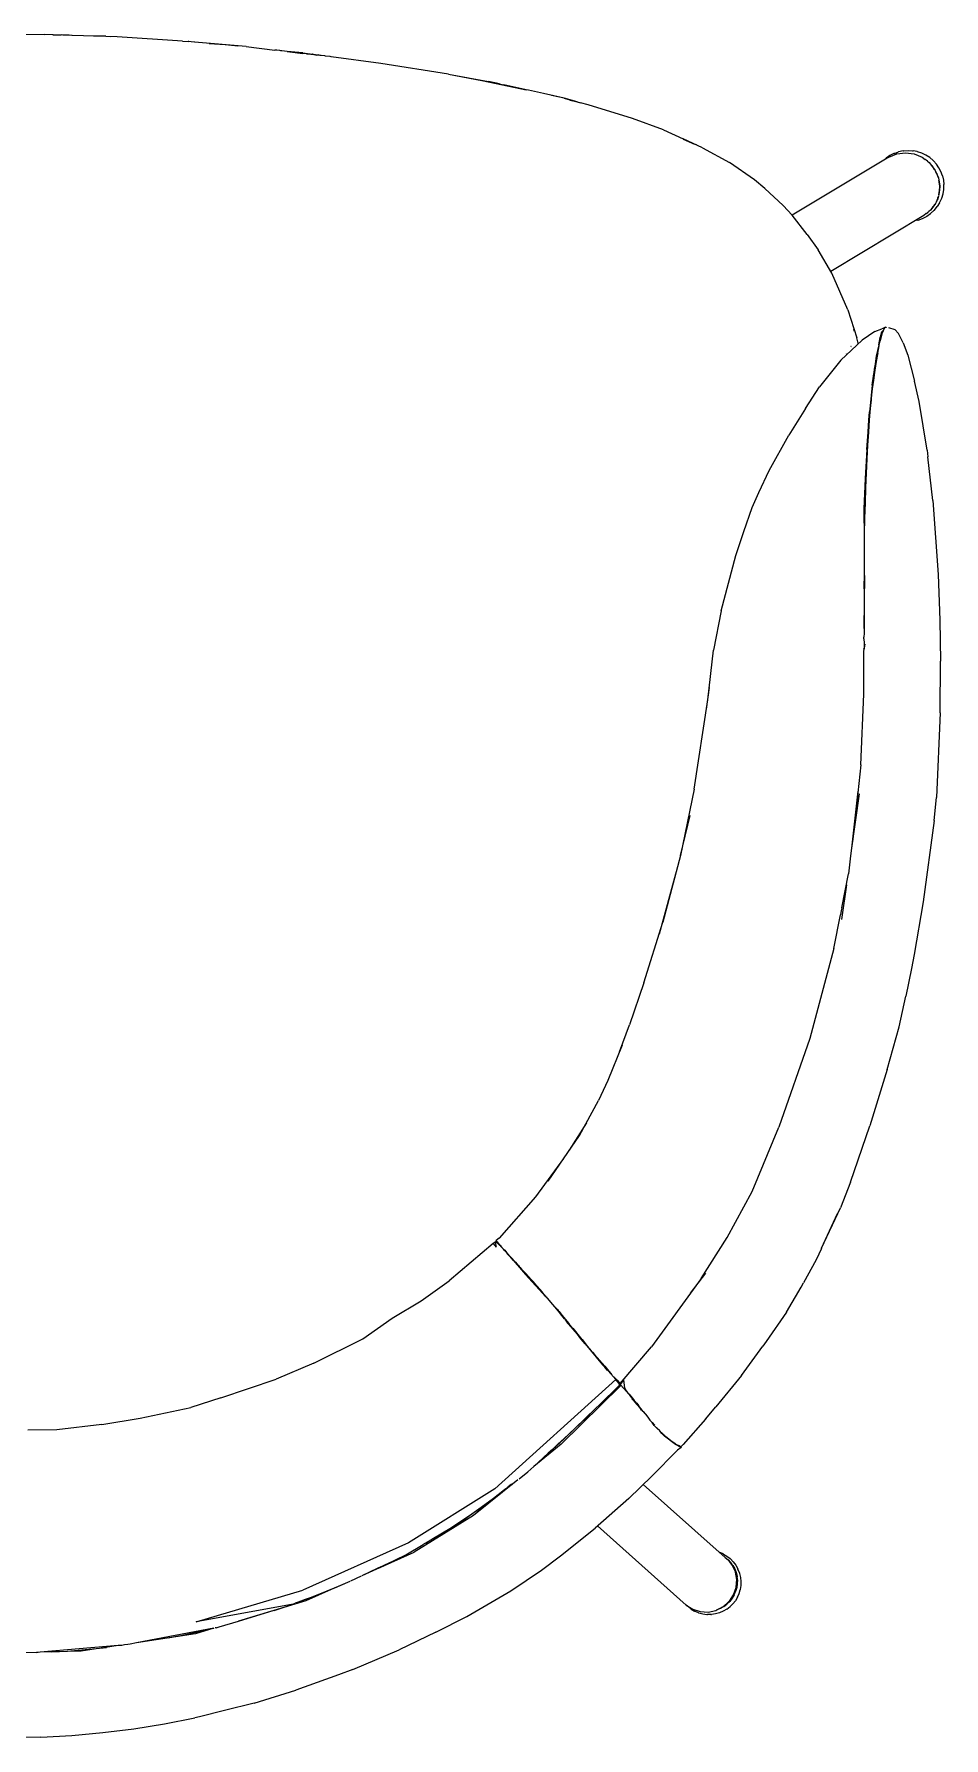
# Model space of a CAD drawing. Header units: millimetres. Extents: x 7998 to 72132, y -12523 to 5591.
# Drawn here: x 65388.6 to 65422.1, y -9745.3 to -9682.6 of the extents above; entities that cross this region are included whole.
import ezdxf

# ---------------------------------------------------------------- set-up
doc = ezdxf.new("R2010")
doc.units = ezdxf.units.MM
doc.layers.add('Xray_Furniture Temporary', color=23, linetype='Continuous', lineweight=15)

msp = doc.modelspace()

# ---------------------------------------------------------------- linework, layer by layer
at = {"layer": 'Xray_Furniture Temporary', "lineweight": 0}
for p, q in [((65387.977, -9682.589), (65388.939, -9682.609)), ((65389.247, -9682.618), (65388.939, -9682.609)), ((65389.247, -9682.618), (65389.549, -9682.618)), ((65389.945, -9682.636), (65389.277, -9682.618)), ((65389.848, -9682.633), (65389.549, -9682.618)), ((65389.956, -9682.639), (65389.945, -9682.636)), ((65391.618, -9682.688), (65389.956, -9682.639)), ((65391.202, -9682.67), (65390.743, -9682.662)), ((65391.202, -9682.67), (65391.36, -9682.681)), ((65394.024, -9682.847), (65391.618, -9682.688)), ((65394.024, -9682.847), (65394.227, -9682.863)), ((65394.254, -9682.866), (65394.227, -9682.863)), ((65394.347, -9682.871), (65394.254, -9682.866)), ((65394.463, -9682.882), (65394.347, -9682.871)), ((65394.478, -9682.883), (65394.463, -9682.882)), ((65394.609, -9682.897), (65394.478, -9682.883)), ((65396.366, -9683.052), (65394.609, -9682.897)), ((65395.011, -9682.932), (65395.598, -9682.973)), ((65395.598, -9682.973), (65396.057, -9683.024)), ((65396.366, -9683.052), (65397.425, -9683.177)), ((65397.499, -9683.185), (65397.425, -9683.177)), ((65397.612, -9683.199), (65397.499, -9683.185)), ((65397.641, -9683.202), (65397.612, -9683.199)), ((65397.682, -9683.206), (65397.641, -9683.202)), ((65397.884, -9683.23), (65397.682, -9683.206)), ((65398.45, -9683.283), (65397.884, -9683.23)), ((65397.884, -9683.23), (65398.458, -9683.299)), ((65398.45, -9683.283), (65398.794, -9683.334)), ((65398.589, -9683.312), (65398.458, -9683.299)), ((65398.589, -9683.312), (65398.75, -9683.334)), ((65398.75, -9683.334), (65398.794, -9683.334)), ((65398.923, -9683.353), (65398.75, -9683.334)), ((65398.814, -9683.334), (65398.794, -9683.334)), ((65398.814, -9683.334), (65398.86, -9683.341)), ((65398.923, -9683.353), (65398.86, -9683.341)), ((65398.86, -9683.341), (65399.016, -9683.357)), ((65398.923, -9683.353), (65398.969, -9683.36)), ((65399.088, -9683.373), (65398.969, -9683.36)), ((65399.088, -9683.373), (65399.016, -9683.357)), ((65399.132, -9683.379), (65399.088, -9683.373)), ((65399.266, -9683.394), (65399.132, -9683.379)), ((65399.284, -9683.397), (65399.266, -9683.394)), ((65399.458, -9683.417), (65399.284, -9683.397)), ((65399.464, -9683.418), (65399.458, -9683.417)), ((65399.504, -9683.423), (65399.464, -9683.418)), ((65401.332, -9683.673), (65399.504, -9683.423)), ((65403.819, -9684.071), (65401.332, -9683.673)), ((65403.819, -9684.071), (65405.049, -9684.295)), ((65403.819, -9684.071), (65405.291, -9684.334)), ((65405.049, -9684.295), (65406.684, -9684.64)), ((65405.696, -9684.423), (65405.291, -9684.334)), ((65405.696, -9684.423), (65405.742, -9684.431)), ((65405.742, -9684.431), (65405.86, -9684.459)), ((65406.684, -9684.64), (65405.86, -9684.459)), ((65406.763, -9684.656), (65406.684, -9684.64)), ((65407.315, -9684.773), (65406.763, -9684.656)), ((65408.083, -9684.954), (65407.315, -9684.773)), ((65408.083, -9684.954), (65407.619, -9684.851)), ((65408.553, -9685.082), (65408.083, -9684.954)), ((65408.083, -9684.954), (65408.462, -9685.065)), ((65408.294, -9685.022), (65408.401, -9685.047)), ((65408.462, -9685.065), (65408.553, -9685.082)), ((65408.553, -9685.082), (65408.684, -9685.122)), ((65408.969, -9685.194), (65408.684, -9685.122)), ((65410.599, -9685.695), (65408.969, -9685.194)), ((65411.736, -9686.12), (65410.599, -9685.695)), ((65411.736, -9686.12), (65412.464, -9686.446)), ((65412.461, -9686.456), (65412.877, -9686.643)), ((65413.178, -9686.775), (65412.464, -9686.446)), ((65412.948, -9686.674), (65412.877, -9686.643)), ((65413.178, -9686.775), (65414.166, -9687.322)), ((65415.084, -9687.96), (65414.166, -9687.322)), ((65420.041, -9687.119), (65416.476, -9689.261)), ((65419.882, -9687.214), (65419.927, -9687.173)), ((65419.939, -9687.163), (65419.927, -9687.173)), ((65420.075, -9687.067), (65419.939, -9687.163)), ((65420.041, -9687.119), (65420.333, -9686.997)), ((65420.222, -9686.991), (65420.075, -9687.067)), ((65420.241, -9686.983), (65420.222, -9686.991)), ((65420.241, -9686.983), (65420.397, -9686.927)), ((65420.333, -9686.997), (65420.65, -9686.957)), ((65420.56, -9686.892), (65420.397, -9686.927)), ((65420.56, -9686.892), (65420.583, -9686.889)), ((65420.583, -9686.889), (65420.748, -9686.876)), ((65420.65, -9686.957), (65420.968, -9687.001)), ((65420.748, -9686.876), (65420.914, -9686.886)), ((65420.914, -9686.886), (65420.937, -9686.89)), ((65421.078, -9686.917), (65420.937, -9686.89)), ((65420.968, -9687.001), (65421.268, -9687.126)), ((65421.078, -9686.917), (65421.099, -9686.921)), ((65421.256, -9686.974), (65421.099, -9686.921)), ((65421.405, -9687.046), (65421.256, -9686.974)), ((65421.268, -9687.126), (65421.373, -9687.206)), ((65421.415, -9687.234), (65421.373, -9687.206)), ((65421.415, -9687.234), (65421.398, -9687.226)), ((65421.544, -9687.138), (65421.405, -9687.046)), ((65421.413, -9687.237), (65421.415, -9687.234)), ((65421.459, -9687.272), (65421.415, -9687.234)), ((65421.415, -9687.234), (65421.428, -9687.248)), ((65421.459, -9687.272), (65421.527, -9687.324)), ((65421.527, -9687.324), (65421.724, -9687.574)), ((65421.67, -9687.246), (65421.544, -9687.138)), ((65421.557, -9687.362), (65421.642, -9687.456)), ((65421.67, -9687.246), (65421.678, -9687.254)), ((65421.678, -9687.254), (65421.787, -9687.375)), ((65415.472, -9688.276), (65415.084, -9687.96)), ((65421.642, -9687.456), (65421.607, -9687.425)), ((65421.642, -9687.456), (65421.635, -9687.461)), ((65421.724, -9687.574), (65421.642, -9687.456)), ((65421.642, -9687.456), (65421.665, -9687.499)), ((65421.73, -9687.581), (65421.732, -9687.587)), ((65421.806, -9687.728), (65421.732, -9687.587)), ((65421.732, -9687.587), (65421.861, -9687.88)), ((65421.806, -9687.728), (65421.772, -9687.678)), ((65421.881, -9687.51), (65421.787, -9687.375)), ((65421.796, -9687.732), (65421.806, -9687.728)), ((65421.861, -9687.88), (65421.806, -9687.728)), ((65421.806, -9687.728), (65421.82, -9687.787)), ((65421.861, -9687.88), (65421.896, -9688.033)), ((65421.861, -9687.88), (65421.911, -9688.191)), ((65421.896, -9688.033), (65421.876, -9687.977)), ((65421.956, -9687.655), (65421.881, -9687.51)), ((65422.012, -9687.809), (65421.956, -9687.655)), ((65422.012, -9687.809), (65422.049, -9687.969)), ((65422.049, -9687.969), (65422.065, -9688.131)), ((65416.144, -9688.897), (65415.472, -9688.276)), ((65421.867, -9688.552), (65421.775, -9688.792)), ((65421.867, -9688.552), (65421.836, -9688.655)), ((65421.836, -9688.655), (65421.843, -9688.614)), ((65421.881, -9688.505), (65421.879, -9688.52)), ((65421.911, -9688.205), (65421.881, -9688.505)), ((65421.881, -9688.505), (65421.906, -9688.349)), ((65421.896, -9688.033), (65421.885, -9688.035)), ((65421.906, -9688.349), (65421.891, -9688.402)), ((65421.896, -9688.033), (65421.895, -9688.095)), ((65421.911, -9688.191), (65421.896, -9688.033)), ((65421.896, -9688.348), (65421.906, -9688.349)), ((65421.906, -9688.349), (65421.902, -9688.296)), ((65421.906, -9688.349), (65421.911, -9688.205)), ((65421.911, -9688.201), (65421.911, -9688.191)), ((65421.911, -9688.201), (65421.911, -9688.205)), ((65421.987, -9688.633), (65422.034, -9688.474)), ((65422.034, -9688.474), (65422.061, -9688.31)), ((65422.061, -9688.31), (65422.066, -9688.144)), ((65422.066, -9688.144), (65422.065, -9688.131)), ((65416.474, -9689.258), (65416.144, -9688.897)), ((65421.412, -9689.202), (65421.328, -9689.268)), ((65421.412, -9689.202), (65421.477, -9689.156)), ((65421.442, -9689.299), (65421.578, -9689.203)), ((65421.477, -9689.156), (65421.457, -9689.167)), ((65421.477, -9689.156), (65421.475, -9689.153)), ((65421.511, -9689.125), (65421.477, -9689.156)), ((65421.477, -9689.156), (65421.489, -9689.142)), ((65421.577, -9689.073), (65421.511, -9689.125)), ((65421.765, -9688.818), (65421.577, -9689.073)), ((65421.578, -9689.203), (65421.7, -9689.089)), ((65421.616, -9689.019), (65421.689, -9688.931)), ((65421.689, -9688.931), (65421.664, -9688.955)), ((65421.686, -9688.928), (65421.689, -9688.931)), ((65421.689, -9688.931), (65421.731, -9688.863)), ((65421.689, -9688.931), (65421.703, -9688.902)), ((65421.7, -9689.089), (65421.716, -9689.073)), ((65421.716, -9689.073), (65421.821, -9688.945)), ((65421.775, -9688.792), (65421.836, -9688.655)), ((65421.836, -9688.655), (65421.812, -9688.695)), ((65421.909, -9688.804), (65421.821, -9688.945)), ((65421.836, -9688.655), (65421.828, -9688.652)), ((65421.909, -9688.804), (65421.92, -9688.784)), ((65421.92, -9688.784), (65421.987, -9688.633)), ((65417.029, -9689.972), (65416.474, -9689.258)), ((65421.328, -9689.268), (65417.897, -9691.33)), ((65421.106, -9689.445), (65420.994, -9689.469)), ((65421.106, -9689.445), (65421.121, -9689.441)), ((65421.121, -9689.441), (65421.277, -9689.385)), ((65421.277, -9689.385), (65421.425, -9689.309)), ((65421.425, -9689.309), (65421.442, -9689.299)), ((65417.029, -9689.972), (65417.434, -9690.535)), ((65417.935, -9691.395), (65417.434, -9690.535)), ((65418.533, -9692.751), (65417.935, -9691.395)), ((65418.533, -9692.751), (65418.853, -9693.774)), ((65418.739, -9693.462), (65418.759, -9693.53)), ((65419.519, -9693.544), (65419.051, -9693.858)), ((65419.519, -9693.544), (65419.781, -9693.447)), ((65419.77, -9693.563), (65419.718, -9693.757)), ((65419.776, -9693.624), (65419.718, -9693.892)), ((65419.836, -9693.496), (65419.77, -9693.563)), ((65419.879, -9693.403), (65419.776, -9693.624)), ((65419.879, -9693.403), (65419.781, -9693.447)), ((65419.92, -9693.384), (65419.879, -9693.403)), ((65419.92, -9693.384), (65419.942, -9693.387)), ((65419.92, -9693.384), (65419.925, -9693.394)), ((65419.942, -9693.387), (65419.93, -9693.4)), ((65419.945, -9693.399), (65419.93, -9693.4)), ((65419.942, -9693.387), (65419.945, -9693.399)), ((65420.031, -9693.394), (65420.261, -9693.467)), ((65420.261, -9693.467), (65420.39, -9693.616)), ((65420.571, -9693.956), (65420.39, -9693.616)), ((65419.051, -9693.858), (65418.273, -9694.603)), ((65418.648, -9694.094), (65418.637, -9694.099)), ((65418.638, -9694.103), (65418.649, -9694.097)), ((65418.912, -9693.972), (65418.853, -9693.774)), ((65418.901, -9693.977), (65418.912, -9693.972)), ((65418.902, -9693.981), (65418.912, -9693.972)), ((65418.912, -9693.972), (65418.942, -9693.963)), ((65419.668, -9694.04), (65419.576, -9694.447)), ((65419.61, -9694.394), (65419.643, -9694.229)), ((65419.628, -9694.347), (65419.679, -9694.075)), ((65419.643, -9694.229), (65419.672, -9694.09)), ((65419.668, -9694.04), (65419.721, -9693.762)), ((65419.672, -9694.09), (65419.679, -9694.075)), ((65419.679, -9694.075), (65419.698, -9693.974)), ((65419.698, -9693.974), (65419.718, -9693.892)), ((65419.721, -9693.762), (65419.718, -9693.757)), ((65419.749, -9693.746), (65419.721, -9693.762)), ((65419.747, -9693.721), (65419.756, -9693.716)), ((65420.571, -9693.956), (65420.738, -9694.413)), ((65418.273, -9694.603), (65417.481, -9695.584)), ((65418.463, -9694.366), (65418.472, -9694.362)), ((65418.475, -9694.369), (65418.464, -9694.374)), ((65419.546, -9694.808), (65419.507, -9695.058)), ((65419.576, -9694.447), (65419.515, -9694.925)), ((65419.515, -9694.925), (65419.537, -9694.806)), ((65419.537, -9694.806), (65419.574, -9694.586)), ((65419.583, -9694.587), (65419.546, -9694.808)), ((65419.574, -9694.586), (65419.61, -9694.394)), ((65419.619, -9694.395), (65419.583, -9694.587)), ((65419.628, -9694.347), (65419.619, -9694.395)), ((65420.738, -9694.413), (65420.985, -9695.378)), ((65419.418, -9695.52), (65419.341, -9696.401)), ((65419.418, -9695.52), (65419.491, -9695.108)), ((65419.419, -9695.651), (65419.491, -9695.108)), ((65419.467, -9695.339), (65419.428, -9695.653)), ((65419.507, -9695.058), (65419.467, -9695.339)), ((65419.491, -9695.108), (65419.498, -9695.056)), ((65419.498, -9695.056), (65419.515, -9694.925)), ((65421.16, -9696.12), (65420.985, -9695.378)), ((65416.971, -9696.384), (65417.481, -9695.584)), ((65419.419, -9695.651), (65419.33, -9696.507)), ((65419.383, -9696.066), (65419.352, -9696.382)), ((65419.377, -9696.052), (65419.383, -9696.066)), ((65419.389, -9695.999), (65419.383, -9696.066)), ((65419.389, -9695.999), (65419.385, -9695.978)), ((65419.428, -9695.653), (65419.389, -9695.999)), ((65421.447, -9697.919), (65421.16, -9696.12)), ((65416.971, -9696.384), (65416.353, -9697.36)), ((65419.307, -9696.799), (65419.331, -9696.515)), ((65419.315, -9696.647), (65419.307, -9696.799)), ((65419.331, -9696.515), (65419.315, -9696.647)), ((65419.352, -9696.382), (65419.316, -9696.8)), ((65419.331, -9696.515), (65419.33, -9696.507)), ((65419.338, -9696.541), (65419.331, -9696.515)), ((65415.636, -9698.664), (65416.353, -9697.36)), ((65419.244, -9697.73), (65419.274, -9697.25)), ((65419.283, -9697.251), (65419.253, -9697.731)), ((65419.274, -9697.25), (65419.307, -9696.799)), ((65419.316, -9696.8), (65419.283, -9697.251)), ((65419.231, -9697.887), (65419.17, -9698.959)), ((65419.231, -9697.887), (65419.216, -9698.234)), ((65419.253, -9697.731), (65419.225, -9698.235)), ((65419.231, -9697.887), (65419.244, -9697.73)), ((65421.447, -9697.919), (65421.478, -9698.158)), ((65415.249, -9699.471), (65415.636, -9698.664)), ((65419.212, -9698.319), (65419.169, -9699.301)), ((65419.225, -9698.235), (65419.2, -9698.76)), ((65419.212, -9698.319), (65419.216, -9698.234)), ((65421.66, -9699.771), (65421.478, -9698.158)), ((65419.17, -9698.959), (65419.121, -9700.08)), ((65419.172, -9699.229), (65419.179, -9699.269)), ((65419.2, -9698.76), (65419.178, -9699.302)), ((65415.007, -9700.028), (65415.249, -9699.471)), ((65419.16, -9699.857), (65419.145, -9700.421)), ((65419.169, -9699.301), (65419.16, -9699.857)), ((65419.178, -9699.317), (65419.16, -9699.857)), ((65419.178, -9699.302), (65419.178, -9699.311)), ((65419.178, -9699.311), (65419.178, -9699.317)), ((65421.66, -9699.771), (65421.852, -9702.489)), ((65414.692, -9700.906), (65415.007, -9700.028)), ((65419.121, -9700.08), (65419.128, -9701.154)), ((65419.145, -9700.421), (65419.135, -9700.991)), ((65414.4, -9701.789), (65414.692, -9700.906)), ((65419.135, -9700.991), (65419.128, -9701.154)), ((65419.128, -9701.154), (65419.129, -9701.565)), ((65419.135, -9700.991), (65419.129, -9701.565)), ((65413.857, -9703.831), (65414.4, -9701.789)), ((65419.129, -9701.565), (65419.125, -9702.144)), ((65419.125, -9702.144), (65419.124, -9702.726)), ((65419.124, -9702.726), (65419.122, -9702.752)), ((65419.122, -9702.752), (65419.123, -9703.311)), ((65419.123, -9704.488), (65419.149, -9702.535)), ((65421.852, -9702.489), (65421.917, -9704.175)), ((65419.123, -9703.311), (65419.123, -9704.488)), ((65413.857, -9703.831), (65413.584, -9705.284)), ((65421.917, -9704.175), (65421.935, -9705.692)), ((65419.124, -9704.658), (65419.122, -9704.803)), ((65419.122, -9704.865), (65419.122, -9704.803)), ((65419.122, -9704.865), (65419.124, -9705.019)), ((65419.123, -9704.488), (65419.124, -9704.658)), ((65413.367, -9707.109), (65413.584, -9705.284)), ((65419.124, -9705.278), (65419.122, -9705.219)), ((65419.122, -9706.903), (65419.122, -9705.29)), ((65419.124, -9705.019), (65419.124, -9705.208)), ((65419.148, -9705.06), (65419.124, -9705.208)), ((65419.124, -9705.278), (65419.148, -9705.12)), ((65421.929, -9707.589), (65421.935, -9705.692)), ((65413.421, -9706.655), (65413.316, -9707.452)), ((65412.874, -9710.395), (65413.367, -9707.109)), ((65419.002, -9709.508), (65419.122, -9706.903)), ((65421.929, -9707.589), (65421.79, -9710.708)), ((65419.002, -9709.508), (65418.782, -9711.572)), ((65412.874, -9710.395), (65412.362, -9712.846)), ((65418.949, -9710.568), (65418.653, -9712.655)), ((65418.899, -9710.471), (65418.665, -9712.575)), ((65418.899, -9710.471), (65418.868, -9710.823)), ((65418.868, -9710.823), (65418.791, -9711.573)), ((65421.706, -9711.561), (65421.79, -9710.708)), ((65412.362, -9712.846), (65412.717, -9711.369)), ((65418.782, -9711.572), (65418.665, -9712.575)), ((65418.791, -9711.573), (65418.697, -9712.346)), ((65421.706, -9711.561), (65421.302, -9714.557)), ((65412.362, -9712.846), (65411.712, -9715.3)), ((65418.619, -9712.964), (65418.555, -9713.514)), ((65418.653, -9712.655), (65418.619, -9712.964)), ((65412.182, -9713.528), (65411.576, -9715.736)), ((65418.306, -9714.77), (65418.555, -9713.514)), ((65418.473, -9713.927), (65418.292, -9715.206)), ((65418.287, -9714.875), (65418.255, -9715.029)), ((65418.306, -9714.77), (65418.287, -9714.875)), ((65421.302, -9714.557), (65420.968, -9716.485)), ((65411.015, -9717.534), (65411.712, -9715.3)), ((65418.01, -9716.269), (65418.255, -9715.029)), ((65418.01, -9716.269), (65417.129, -9719.59)), ((65420.968, -9716.485), (65420.872, -9717.007)), ((65420.872, -9717.007), (65420.669, -9718.025)), ((65411.015, -9717.534), (65410.486, -9719.081)), ((65420.419, -9719.151), (65420.669, -9718.025)), ((65410.121, -9720.071), (65410.486, -9719.081)), ((65419.972, -9720.725), (65420.419, -9719.151)), ((65410.218, -9719.832), (65409.689, -9721.136)), ((65417.129, -9719.59), (65415.989, -9722.847)), ((65409.689, -9721.136), (65409.349, -9721.872)), ((65419.972, -9720.725), (65419.336, -9722.798)), ((65408.641, -9723.161), (65409.349, -9721.872)), ((65408.9, -9722.69), (65408.27, -9723.699)), ((65414.999, -9725.219), (65415.989, -9722.847)), ((65418.62, -9724.879), (65419.336, -9722.798)), ((65407.487, -9724.834), (65408.641, -9723.161)), ((65408.058, -9724.006), (65407.03, -9725.412)), ((65418.62, -9724.879), (65418.255, -9725.821)), ((65407.03, -9725.412), (65405.681, -9726.944)), ((65414.08, -9726.92), (65414.999, -9725.219)), ((65417.559, -9727.309), (65418.255, -9725.821)), ((65417.559, -9727.309), (65418.149, -9726.034)), ((65405.469, -9727.139), (65403.848, -9728.507)), ((65405.569, -9727.074), (65405.469, -9727.139)), ((65405.469, -9727.139), (65405.581, -9727.268)), ((65405.569, -9727.074), (65405.587, -9727.078)), ((65405.581, -9727.268), (65405.569, -9727.074)), ((65405.584, -9727.089), (65405.569, -9727.074)), ((65405.681, -9726.944), (65405.574, -9727.029)), ((65405.594, -9727.064), (65405.574, -9727.029)), ((65405.584, -9727.089), (65405.587, -9727.078)), ((65405.606, -9727.104), (65405.584, -9727.089)), ((65405.587, -9727.078), (65405.606, -9727.104)), ((65405.612, -9727.098), (65405.587, -9727.078)), ((65405.594, -9727.064), (65405.62, -9727.099)), ((65405.594, -9727.072), (65405.594, -9727.064)), ((65405.594, -9727.072), (65405.62, -9727.099)), ((65405.612, -9727.098), (65405.594, -9727.072)), ((65405.598, -9727.059), (65405.69, -9727.175)), ((65405.606, -9727.104), (65405.633, -9727.136)), ((65405.614, -9727.105), (65405.612, -9727.098)), ((65405.657, -9727.15), (65405.614, -9727.105)), ((65405.62, -9727.099), (65405.646, -9727.119)), ((65405.708, -9727.208), (65405.633, -9727.136)), ((65405.646, -9727.119), (65405.671, -9727.152)), ((65405.659, -9727.152), (65405.657, -9727.15)), ((65405.665, -9727.158), (65405.659, -9727.152)), ((65405.708, -9727.208), (65405.665, -9727.158)), ((65405.671, -9727.152), (65405.675, -9727.156)), ((65405.746, -9727.233), (65405.69, -9727.175)), ((65405.69, -9727.175), (65405.72, -9727.198)), ((65405.72, -9727.198), (65405.746, -9727.233)), ((65405.84, -9727.347), (65405.74, -9727.239)), ((65405.746, -9727.233), (65405.846, -9727.341)), ((65405.84, -9727.347), (65405.746, -9727.233)), ((65405.884, -9727.392), (65405.84, -9727.347)), ((65405.846, -9727.341), (65405.891, -9727.386)), ((65405.964, -9727.482), (65405.884, -9727.392)), ((65405.891, -9727.386), (65405.971, -9727.476)), ((65405.986, -9727.513), (65405.964, -9727.482)), ((65405.971, -9727.476), (65406.12, -9727.639)), ((65405.986, -9727.513), (65406.033, -9727.566)), ((65413.129, -9728.419), (65414.08, -9726.92)), ((65417.552, -9727.323), (65417.358, -9727.741)), ((65417.552, -9727.323), (65417.559, -9727.309)), ((65406.063, -9727.598), (65406.033, -9727.566)), ((65406.114, -9727.646), (65406.063, -9727.598)), ((65406.063, -9727.598), (65406.201, -9727.757)), ((65406.217, -9727.761), (65406.114, -9727.646)), ((65406.12, -9727.639), (65406.289, -9727.825)), ((65406.201, -9727.757), (65406.211, -9727.767)), ((65406.211, -9727.767), (65406.355, -9727.917)), ((65406.211, -9727.767), (65406.657, -9728.277)), ((65406.255, -9727.801), (65406.217, -9727.761)), ((65406.283, -9727.831), (65406.255, -9727.801)), ((65406.283, -9727.831), (65406.657, -9728.277)), ((65406.39, -9727.941), (65406.283, -9727.831)), ((65406.289, -9727.825), (65406.39, -9727.941)), ((65406.434, -9727.998), (65406.355, -9727.917)), ((65406.433, -9727.981), (65406.39, -9727.941)), ((65406.441, -9727.992), (65406.433, -9727.981)), ((65406.434, -9727.998), (65406.466, -9728.034)), ((65406.441, -9727.992), (65406.469, -9728.021)), ((65406.66, -9728.248), (65406.466, -9728.034)), ((65406.466, -9728.034), (65406.576, -9728.142)), ((65406.469, -9728.021), (65406.473, -9728.028)), ((65406.473, -9728.028), (65406.576, -9728.142)), ((65406.576, -9728.142), (65406.612, -9728.178)), ((65417.358, -9727.741), (65416.897, -9728.586)), ((65402.815, -9729.253), (65403.848, -9728.507)), ((65406.612, -9728.178), (65406.666, -9728.241)), ((65407.406, -9729.098), (65406.657, -9728.277)), ((65406.857, -9728.467), (65406.66, -9728.248)), ((65406.666, -9728.241), (65406.863, -9728.461)), ((65407.053, -9728.687), (65406.857, -9728.467)), ((65406.863, -9728.461), (65407.059, -9728.681)), ((65406.95, -9728.55), (65406.863, -9728.461)), ((65407.059, -9728.681), (65406.95, -9728.55)), ((65407.243, -9728.902), (65407.053, -9728.687)), ((65407.059, -9728.681), (65407.203, -9728.843)), ((65413.129, -9728.419), (65411.296, -9730.943)), ((65412.737, -9728.959), (65413.299, -9728.231)), ((65416.267, -9729.664), (65416.81, -9728.739)), ((65416.81, -9728.739), (65416.897, -9728.586)), ((65401.742, -9729.887), (65402.815, -9729.253)), ((65407.393, -9729.075), (65407.203, -9728.843)), ((65407.393, -9729.075), (65407.243, -9728.902)), ((65407.346, -9729.033), (65407.393, -9729.075)), ((65407.4, -9729.081), (65407.393, -9729.075)), ((65407.422, -9729.106), (65407.4, -9729.081)), ((65407.452, -9729.14), (65407.406, -9729.098)), ((65407.406, -9729.098), (65407.584, -9729.293)), ((65407.441, -9729.119), (65407.422, -9729.106)), ((65407.452, -9729.14), (65407.422, -9729.106)), ((65407.584, -9729.293), (65407.474, -9729.161)), ((65407.732, -9729.468), (65407.584, -9729.293)), ((65400.659, -9730.643), (65401.742, -9729.887)), ((65407.87, -9729.632), (65407.732, -9729.468)), ((65407.831, -9729.571), (65407.732, -9729.468)), ((65407.831, -9729.571), (65407.877, -9729.626)), ((65408, -9729.789), (65407.87, -9729.632)), ((65407.877, -9729.626), (65407.894, -9729.644)), ((65407.894, -9729.644), (65408.007, -9729.783)), ((65408.096, -9729.906), (65408, -9729.789)), ((65408.007, -9729.783), (65408.061, -9729.849)), ((65408.061, -9729.849), (65408.256, -9730.087)), ((65408.125, -9729.936), (65408.096, -9729.906)), ((65408.126, -9729.942), (65408.125, -9729.936)), ((65408.504, -9730.406), (65408.126, -9729.942)), ((65408.151, -9730.013), (65408.504, -9730.406)), ((65408.151, -9730.013), (65408.641, -9730.573)), ((65416.267, -9729.664), (65415.523, -9730.747)), ((65398.865, -9731.549), (65400.659, -9730.643)), ((65408.511, -9730.4), (65408.256, -9730.087)), ((65408.742, -9730.676), (65408.411, -9730.25)), ((65408.641, -9730.573), (65408.504, -9730.406)), ((65408.511, -9730.4), (65408.647, -9730.567)), ((65408.646, -9730.584), (65408.641, -9730.573)), ((65408.782, -9730.745), (65408.646, -9730.584)), ((65408.647, -9730.567), (65408.742, -9730.676)), ((65408.742, -9730.676), (65408.788, -9730.739)), ((65408.853, -9730.831), (65408.782, -9730.745)), ((65408.788, -9730.739), (65408.932, -9730.912)), ((65408.853, -9730.831), (65409.496, -9731.6)), ((65408.932, -9730.912), (65409.074, -9731.084)), ((65409.074, -9731.084), (65409.12, -9731.139)), ((65409.12, -9731.139), (65409.194, -9731.23)), ((65409.58, -9731.653), (65409.194, -9731.23)), ((65409.332, -9731.392), (65409.194, -9731.23)), ((65410.148, -9732.297), (65411.296, -9730.943)), ((65414.615, -9731.997), (65415.393, -9730.922)), ((65415.523, -9730.747), (65415.393, -9730.922)), ((65398.865, -9731.549), (65397.469, -9732.133)), ((65409.332, -9731.392), (65409.345, -9731.408)), ((65409.345, -9731.408), (65409.579, -9731.684)), ((65409.572, -9731.69), (65409.496, -9731.6)), ((65409.627, -9731.757), (65409.572, -9731.69)), ((65409.579, -9731.684), (65409.676, -9731.795)), ((65409.58, -9731.653), (65409.83, -9731.97)), ((65409.58, -9731.653), (65409.759, -9731.89)), ((65409.669, -9731.801), (65409.627, -9731.757)), ((65409.695, -9731.831), (65409.669, -9731.801)), ((65409.676, -9731.795), (65409.759, -9731.89)), ((65409.977, -9732.139), (65409.695, -9731.831)), ((65409.759, -9731.89), (65409.83, -9731.97)), ((65395.432, -9732.817), (65397.469, -9732.133)), ((65409.977, -9732.139), (65405.523, -9736.169)), ((65410.163, -9732.363), (65407.972, -9734.531)), ((65410.105, -9732.37), (65409.377, -9733.074)), ((65409.906, -9732.045), (65409.898, -9732.053)), ((65409.906, -9732.045), (65410.028, -9732.168)), ((65410.092, -9732.276), (65409.977, -9732.139)), ((65410.028, -9732.168), (65410.104, -9732.256)), ((65410.088, -9732.333), (65410.101, -9732.315)), ((65410.105, -9732.332), (65410.088, -9732.333)), ((65410.097, -9732.275), (65410.092, -9732.276)), ((65410.104, -9732.256), (65410.097, -9732.275)), ((65410.097, -9732.275), (65410.1, -9732.279)), ((65410.1, -9732.279), (65410.125, -9732.272)), ((65410.101, -9732.315), (65410.104, -9732.283)), ((65410.101, -9732.315), (65410.105, -9732.332)), ((65410.125, -9732.272), (65410.104, -9732.256)), ((65410.148, -9732.297), (65410.104, -9732.283)), ((65410.105, -9732.332), (65410.105, -9732.37)), ((65410.148, -9732.297), (65410.125, -9732.272)), ((65410.135, -9732.328), (65410.166, -9732.359)), ((65410.163, -9732.363), (65410.135, -9732.328)), ((65410.249, -9732.178), (65410.139, -9732.324)), ((65410.139, -9732.324), (65410.153, -9732.334)), ((65410.153, -9732.334), (65410.249, -9732.178)), ((65410.166, -9732.359), (65410.163, -9732.363)), ((65410.166, -9732.359), (65410.379, -9732.585)), ((65410.269, -9732.155), (65410.296, -9732.464)), ((65410.296, -9732.464), (65410.369, -9732.562)), ((65414.615, -9731.997), (65413.665, -9733.154)), ((65392.469, -9733.564), (65394.327, -9733.173)), ((65395.432, -9732.817), (65394.327, -9733.173)), ((65409.377, -9733.074), (65409.242, -9733.206)), ((65410.369, -9732.562), (65410.417, -9732.618)), ((65410.379, -9732.585), (65410.524, -9732.757)), ((65410.417, -9732.618), (65410.471, -9732.68)), ((65410.471, -9732.68), (65410.529, -9732.75)), ((65410.588, -9732.834), (65410.524, -9732.757)), ((65410.529, -9732.75), (65410.593, -9732.827)), ((65410.727, -9733.034), (65410.573, -9732.859)), ((65410.657, -9732.919), (65410.588, -9732.834)), ((65410.593, -9732.827), (65410.663, -9732.913)), ((65410.663, -9732.913), (65410.73, -9732.997)), ((65410.724, -9733.003), (65410.73, -9732.997)), ((65410.727, -9733.034), (65410.739, -9733.022)), ((65410.728, -9733.008), (65410.734, -9733.002)), ((65410.732, -9733.013), (65410.728, -9733.008)), ((65410.73, -9733.037), (65410.739, -9733.022)), ((65410.894, -9733.219), (65410.73, -9733.037)), ((65410.739, -9733.022), (65410.732, -9733.013)), ((65410.734, -9733.002), (65410.738, -9732.998)), ((65410.738, -9733.007), (65410.748, -9733.012)), ((65410.739, -9733.022), (65410.745, -9733.015)), ((65410.812, -9733.114), (65410.739, -9733.022)), ((65410.745, -9733.015), (65410.751, -9733.016)), ((65410.751, -9733.016), (65410.818, -9733.107)), ((65410.894, -9733.219), (65410.812, -9733.114)), ((65410.985, -9733.32), (65410.818, -9733.107)), ((65413.282, -9733.611), (65413.665, -9733.154)), ((65391.052, -9733.798), (65389.391, -9734.001)), ((65391.052, -9733.798), (65392.469, -9733.564)), ((65409.242, -9733.206), (65408.474, -9733.946)), ((65408.876, -9733.567), (65408.479, -9733.953)), ((65409.242, -9733.206), (65408.876, -9733.567)), ((65410.934, -9733.269), (65410.894, -9733.219)), ((65410.934, -9733.269), (65410.94, -9733.276)), ((65411.071, -9733.428), (65410.94, -9733.276)), ((65410.985, -9733.32), (65411.071, -9733.428)), ((65411.071, -9733.428), (65411.157, -9733.534)), ((65411.157, -9733.534), (65411.241, -9733.638)), ((65411.241, -9733.638), (65411.323, -9733.735)), ((65411.323, -9733.735), (65411.402, -9733.825)), ((65411.399, -9733.836), (65411.323, -9733.735)), ((65413.282, -9733.611), (65412.457, -9734.545)), ((65389.391, -9734.001), (65388.331, -9734.012)), ((65408.069, -9734.338), (65407.649, -9734.721)), ((65407.865, -9734.512), (65408.064, -9734.331)), ((65408.064, -9734.331), (65408.474, -9733.946)), ((65408.479, -9733.953), (65408.069, -9734.338)), ((65411.471, -9733.915), (65411.399, -9733.836)), ((65411.468, -9733.919), (65411.399, -9733.836)), ((65411.544, -9733.992), (65411.468, -9733.919)), ((65411.544, -9733.992), (65411.471, -9733.915)), ((65411.477, -9733.909), (65411.55, -9733.985)), ((65411.55, -9733.985), (65411.62, -9734.056)), ((65411.681, -9734.128), (65411.614, -9734.063)), ((65411.62, -9734.056), (65411.687, -9734.122)), ((65411.747, -9734.189), (65411.681, -9734.128)), ((65411.775, -9734.233), (65411.681, -9734.128)), ((65411.687, -9734.122), (65411.753, -9734.183)), ((65411.812, -9734.246), (65411.747, -9734.189)), ((65411.753, -9734.183), (65411.818, -9734.239)), ((65412.186, -9734.542), (65411.775, -9734.233)), ((65411.875, -9734.298), (65411.812, -9734.246)), ((65411.818, -9734.239), (65411.881, -9734.292)), ((65411.937, -9734.348), (65411.875, -9734.298)), ((65411.881, -9734.292), (65411.943, -9734.341)), ((65411.998, -9734.393), (65411.937, -9734.348)), ((65411.943, -9734.341), (65412.004, -9734.387)), ((65412.057, -9734.435), (65411.998, -9734.393)), ((65412.004, -9734.387), (65412.063, -9734.429)), ((65412.112, -9734.473), (65412.057, -9734.435)), ((65412.063, -9734.429), (65412.118, -9734.467)), ((65407.972, -9734.531), (65406.969, -9735.346)), ((65407.492, -9734.86), (65406.969, -9735.346)), ((65407.649, -9734.721), (65407.492, -9734.86)), ((65407.865, -9734.512), (65407.649, -9734.721)), ((65412.256, -9734.745), (65411.306, -9735.71)), ((65412.163, -9734.507), (65412.112, -9734.473)), ((65412.118, -9734.467), (65412.125, -9734.472)), ((65412.125, -9734.472), (65412.153, -9734.493)), ((65412.21, -9734.536), (65412.153, -9734.493)), ((65412.21, -9734.536), (65412.163, -9734.507)), ((65412.393, -9734.655), (65412.186, -9734.542)), ((65412.251, -9734.561), (65412.21, -9734.536)), ((65412.285, -9734.58), (65412.251, -9734.561)), ((65412.393, -9734.655), (65412.256, -9734.745)), ((65412.311, -9734.593), (65412.285, -9734.58)), ((65412.366, -9734.628), (65412.311, -9734.593)), ((65412.375, -9734.62), (65412.457, -9734.545)), ((65412.375, -9734.62), (65412.393, -9734.655)), ((65406.418, -9735.802), (65406.748, -9735.551)), ((65406.964, -9735.35), (65406.748, -9735.551)), ((65405.523, -9736.169), (65402.344, -9738.163)), ((65406.368, -9735.835), (65404.744, -9737.156)), ((65405.892, -9736.207), (65404.744, -9737.156)), ((65405.421, -9736.56), (65405.888, -9736.2)), ((65405.421, -9736.56), (65405.892, -9736.207)), ((65405.892, -9736.207), (65405.425, -9736.568)), ((65405.888, -9736.2), (65406, -9736.11)), ((65406.002, -9736.119), (65405.892, -9736.207)), ((65406.142, -9736.003), (65406.009, -9736.113)), ((65406.009, -9736.113), (65406.147, -9736.008)), ((65411.306, -9735.71), (65410.457, -9736.528)), ((65413.787, -9738.508), (65410.987, -9736.018)), ((65404.936, -9736.926), (65404.419, -9737.284)), ((65404.721, -9737.065), (65404.932, -9736.919)), ((65404.932, -9736.919), (65405.421, -9736.56)), ((65405.425, -9736.568), (65404.936, -9736.926)), ((65410.457, -9736.528), (65409.217, -9737.62)), ((65404.744, -9737.156), (65402.552, -9738.503)), ((65404.744, -9737.156), (65402.893, -9738.221)), ((65403.864, -9737.635), (65404.415, -9737.276)), ((65404.419, -9737.284), (65403.868, -9737.642)), ((65404.415, -9737.276), (65404.499, -9737.218)), ((65404.499, -9737.218), (65404.633, -9737.13)), ((65404.633, -9737.13), (65404.721, -9737.065)), ((65412.579, -9740.451), (65409.307, -9737.541)), ((65402.344, -9738.163), (65398.461, -9739.901)), ((65402.975, -9738.174), (65403.17, -9738.054)), ((65403.17, -9738.054), (65403.272, -9737.995)), ((65403.272, -9737.995), (65403.864, -9737.635)), ((65403.868, -9737.642), (65403.347, -9737.96)), ((65407.951, -9738.643), (65409.217, -9737.62)), ((65401.212, -9739.108), (65402.552, -9738.503)), ((65401.531, -9738.948), (65402.251, -9738.609)), ((65402.251, -9738.609), (65402.893, -9738.221)), ((65407.241, -9739.167), (65407.951, -9738.643)), ((65413.794, -9738.51), (65413.787, -9738.508)), ((65413.932, -9738.568), (65413.794, -9738.51)), ((65413.994, -9738.692), (65413.794, -9738.51)), ((65413.932, -9738.568), (65413.944, -9738.574)), ((65413.944, -9738.574), (65414.073, -9738.649)), ((65413.994, -9738.692), (65414.006, -9738.699)), ((65414.006, -9738.699), (65413.998, -9738.696)), ((65414.004, -9738.701), (65414.006, -9738.699)), ((65414.006, -9738.699), (65414.115, -9738.785)), ((65414.075, -9738.764), (65414.006, -9738.699)), ((65414.006, -9738.699), (65414.038, -9738.731)), ((65414.073, -9738.649), (65414.191, -9738.741)), ((65414.095, -9738.779), (65414.075, -9738.764)), ((65414.095, -9738.779), (65414.11, -9738.791)), ((65414.115, -9738.785), (65414.11, -9738.791)), ((65414.11, -9738.791), (65414.142, -9738.828)), ((65414.115, -9738.785), (65414.212, -9738.885)), ((65414.142, -9738.828), (65414.155, -9738.851)), ((65414.212, -9738.885), (65414.142, -9738.828)), ((65414.191, -9738.741), (65414.205, -9738.753)), ((65414.205, -9738.753), (65414.309, -9738.861)), ((65400.219, -9739.557), (65400.62, -9739.376)), ((65400.637, -9739.368), (65401.209, -9739.1)), ((65400.637, -9739.368), (65401.181, -9739.123)), ((65401.212, -9739.108), (65401.181, -9739.123)), ((65401.209, -9739.1), (65401.232, -9739.088)), ((65401.515, -9738.956), (65401.212, -9739.108)), ((65401.232, -9739.088), (65401.515, -9738.956)), ((65406.115, -9739.927), (65407.241, -9739.167)), ((65414.155, -9738.851), (65414.199, -9738.896)), ((65414.212, -9738.885), (65414.199, -9738.896)), ((65414.199, -9738.896), (65414.245, -9738.959)), ((65414.295, -9738.997), (65414.212, -9738.885)), ((65414.212, -9738.885), (65414.257, -9738.965)), ((65414.262, -9738.978), (65414.245, -9738.959)), ((65414.245, -9738.959), (65414.257, -9738.965)), ((65414.257, -9738.965), (65414.262, -9738.978)), ((65414.267, -9738.989), (65414.262, -9738.978)), ((65414.273, -9738.99), (65414.267, -9738.989)), ((65414.281, -9739.007), (65414.273, -9738.99)), ((65414.273, -9738.99), (65414.288, -9739.002)), ((65414.347, -9739.128), (65414.281, -9739.007)), ((65414.386, -9739.235), (65414.281, -9739.007)), ((65414.288, -9739.002), (65414.295, -9738.997)), ((65414.288, -9739.002), (65414.347, -9739.128)), ((65414.295, -9738.997), (65414.362, -9739.12)), ((65414.309, -9738.861), (65414.398, -9738.981)), ((65414.362, -9739.12), (65414.309, -9739.046)), ((65414.347, -9739.128), (65414.362, -9739.12)), ((65414.386, -9739.235), (65414.347, -9739.128)), ((65414.347, -9739.128), (65414.406, -9739.253)), ((65414.362, -9739.12), (65414.413, -9739.251)), ((65414.362, -9739.12), (65414.385, -9739.208)), ((65414.39, -9739.242), (65414.386, -9739.235)), ((65414.437, -9739.517), (65414.39, -9739.242)), ((65414.398, -9738.981), (65414.41, -9738.998)), ((65414.413, -9739.251), (65414.406, -9739.253)), ((65414.406, -9739.253), (65414.429, -9739.391)), ((65414.429, -9739.391), (65414.406, -9739.293)), ((65414.41, -9738.998), (65414.482, -9739.129)), ((65414.413, -9739.251), (65414.446, -9739.388)), ((65414.446, -9739.388), (65414.414, -9739.302)), ((65414.446, -9739.388), (65414.429, -9739.391)), ((65414.444, -9739.53), (65414.429, -9739.391)), ((65414.429, -9739.391), (65414.453, -9739.529)), ((65414.446, -9739.388), (65414.445, -9739.481)), ((65414.461, -9739.528), (65414.446, -9739.388)), ((65414.536, -9739.269), (65414.482, -9739.129)), ((65414.536, -9739.269), (65414.542, -9739.288)), ((65414.542, -9739.288), (65414.576, -9739.433)), ((65414.576, -9739.433), (65414.591, -9739.581)), ((65394.521, -9741.065), (65398.461, -9739.901)), ((65399.604, -9739.835), (65398.57, -9740.302)), ((65398.738, -9740.173), (65399.601, -9739.826)), ((65399.604, -9739.835), (65398.74, -9740.182)), ((65399.601, -9739.826), (65400.197, -9739.567)), ((65399.631, -9739.823), (65399.604, -9739.835)), ((65399.631, -9739.823), (65400.197, -9739.567)), ((65404.492, -9740.878), (65406.115, -9739.927)), ((65414.164, -9740.305), (65414.315, -9740.08)), ((65414.331, -9740.076), (65414.251, -9740.193)), ((65414.251, -9740.193), (65414.315, -9740.08)), ((65414.338, -9740.08), (65414.265, -9740.203)), ((65414.315, -9740.08), (65414.413, -9739.806)), ((65414.315, -9740.08), (65414.323, -9740.072)), ((65414.323, -9740.072), (65414.38, -9739.943)), ((65414.428, -9739.81), (65414.331, -9740.076)), ((65414.331, -9740.076), (65414.338, -9740.08)), ((65414.338, -9740.08), (65414.396, -9739.948)), ((65414.396, -9739.948), (65414.348, -9740.03)), ((65414.38, -9739.943), (65414.419, -9739.808)), ((65414.396, -9739.948), (65414.38, -9739.943)), ((65414.436, -9739.811), (65414.396, -9739.948)), ((65414.396, -9739.948), (65414.411, -9739.857)), ((65414.413, -9739.798), (65414.437, -9739.517)), ((65414.413, -9739.806), (65414.413, -9739.798)), ((65414.419, -9739.808), (65414.44, -9739.669)), ((65414.44, -9739.669), (65414.428, -9739.81)), ((65414.436, -9739.811), (65414.428, -9739.81)), ((65414.457, -9739.67), (65414.433, -9739.76)), ((65414.457, -9739.67), (65414.436, -9739.811)), ((65414.453, -9739.529), (65414.44, -9739.669)), ((65414.44, -9739.669), (65414.444, -9739.53)), ((65414.44, -9739.669), (65414.457, -9739.67)), ((65414.457, -9739.67), (65414.449, -9739.578)), ((65414.453, -9739.529), (65414.461, -9739.528)), ((65414.461, -9739.528), (65414.457, -9739.67)), ((65414.461, -9740.166), (65414.52, -9740.031)), ((65414.52, -9740.031), (65414.562, -9739.89)), ((65414.565, -9739.878), (65414.562, -9739.89)), ((65414.588, -9739.73), (65414.565, -9739.878)), ((65414.591, -9739.581), (65414.588, -9739.73)), ((65398.095, -9740.422), (65394.521, -9741.065)), ((65398.57, -9740.302), (65396.08, -9741.043)), ((65396.08, -9741.043), (65397.839, -9740.504)), ((65397.404, -9740.649), (65397.839, -9740.504)), ((65397.841, -9740.513), (65397.664, -9740.572)), ((65397.839, -9740.504), (65397.901, -9740.481)), ((65398.045, -9740.438), (65397.841, -9740.513)), ((65398.045, -9740.438), (65397.901, -9740.481)), ((65398.095, -9740.422), (65398.057, -9740.433)), ((65398.095, -9740.422), (65398.177, -9740.389)), ((65398.74, -9740.182), (65398.177, -9740.389)), ((65398.219, -9740.374), (65398.519, -9740.254)), ((65398.519, -9740.254), (65398.738, -9740.173)), ((65412.579, -9740.451), (65412.817, -9740.607)), ((65412.624, -9740.499), (65412.579, -9740.451)), ((65412.742, -9740.592), (65412.624, -9740.499)), ((65412.757, -9740.602), (65412.742, -9740.592)), ((65412.757, -9740.602), (65412.886, -9740.677)), ((65412.817, -9740.607), (65413.09, -9740.696)), ((65413.024, -9740.735), (65412.886, -9740.677)), ((65413.09, -9740.696), (65413.379, -9740.71)), ((65413.379, -9740.71), (65413.665, -9740.649)), ((65413.665, -9740.649), (65413.698, -9740.632)), ((65413.706, -9740.63), (65413.698, -9740.632)), ((65413.706, -9740.63), (65413.927, -9740.517)), ((65413.837, -9740.575), (65413.706, -9740.63)), ((65413.837, -9740.575), (65413.779, -9740.592)), ((65413.935, -9740.682), (65413.797, -9740.74)), ((65413.832, -9740.565), (65413.837, -9740.575)), ((65413.961, -9740.503), (65413.837, -9740.575)), ((65413.837, -9740.575), (65413.889, -9740.536)), ((65413.927, -9740.517), (65413.943, -9740.504)), ((65414.065, -9740.606), (65413.935, -9740.682)), ((65413.957, -9740.497), (65413.943, -9740.504)), ((65413.994, -9740.464), (65413.957, -9740.497)), ((65413.957, -9740.497), (65413.961, -9740.503)), ((65413.961, -9740.503), (65414.075, -9740.417)), ((65414.075, -9740.417), (65413.994, -9740.464)), ((65414.009, -9740.446), (65413.994, -9740.464)), ((65414.009, -9740.446), (65414.064, -9740.404)), ((65414.171, -9740.311), (65414.064, -9740.404)), ((65414.064, -9740.404), (65414.12, -9740.348)), ((65414.075, -9740.417), (65414.064, -9740.404)), ((65414.065, -9740.606), (65414.073, -9740.601)), ((65414.073, -9740.601), (65414.19, -9740.512)), ((65414.177, -9740.316), (65414.075, -9740.417)), ((65414.075, -9740.417), (65414.133, -9740.344)), ((65414.12, -9740.348), (65414.149, -9740.323)), ((65414.149, -9740.323), (65414.156, -9740.313)), ((65414.164, -9740.305), (65414.251, -9740.193)), ((65414.251, -9740.193), (65414.171, -9740.311)), ((65414.177, -9740.316), (65414.171, -9740.311)), ((65414.265, -9740.203), (65414.177, -9740.316)), ((65414.295, -9740.409), (65414.19, -9740.512)), ((65414.265, -9740.203), (65414.2, -9740.269)), ((65414.251, -9740.193), (65414.265, -9740.203)), ((65414.265, -9740.203), (65414.303, -9740.117)), ((65414.386, -9740.292), (65414.295, -9740.409)), ((65414.461, -9740.166), (65414.386, -9740.292)), ((65395.174, -9741.309), (65392.335, -9741.842)), ((65393.959, -9741.578), (65395.174, -9741.309)), ((65395.174, -9741.309), (65394.505, -9741.511)), ((65395.174, -9741.309), (65394.967, -9741.362)), ((65395.247, -9741.291), (65395.226, -9741.297)), ((65395.273, -9741.287), (65395.247, -9741.291)), ((65395.273, -9741.287), (65395.333, -9741.273)), ((65395.333, -9741.273), (65395.375, -9741.261)), ((65395.375, -9741.261), (65396.08, -9741.043)), ((65403.356, -9741.457), (65404.492, -9740.878)), ((65413.024, -9740.735), (65413.044, -9740.742)), ((65413.044, -9740.742), (65413.188, -9740.781)), ((65413.188, -9740.781), (65413.336, -9740.8)), ((65413.336, -9740.8), (65413.358, -9740.8)), ((65413.487, -9740.799), (65413.358, -9740.8)), ((65413.487, -9740.799), (65413.506, -9740.799)), ((65413.653, -9740.779), (65413.506, -9740.799)), ((65413.797, -9740.74), (65413.653, -9740.779)), ((65391.651, -9741.946), (65388.777, -9742.19)), ((65391.651, -9741.946), (65390.949, -9742.053)), ((65391.727, -9741.941), (65391.651, -9741.946)), ((65391.789, -9741.937), (65391.727, -9741.941)), ((65391.891, -9741.924), (65391.789, -9741.937)), ((65392.007, -9741.907), (65391.891, -9741.924)), ((65392.092, -9741.89), (65392.007, -9741.907)), ((65392.335, -9741.842), (65392.092, -9741.89)), ((65394.505, -9741.511), (65392.335, -9741.842)), ((65393.495, -9741.665), (65393.959, -9741.578)), ((65393.961, -9741.587), (65393.745, -9741.627)), ((65394.967, -9741.362), (65393.961, -9741.587)), ((65403.356, -9741.457), (65402.004, -9742.106)), ((65385.992, -9742.175), (65388.651, -9742.199)), ((65388.713, -9742.196), (65388.651, -9742.199)), ((65388.777, -9742.19), (65388.713, -9742.196)), ((65390.289, -9742.154), (65388.777, -9742.19)), ((65389.193, -9742.18), (65389.777, -9742.149)), ((65389.777, -9742.158), (65389.5, -9742.173)), ((65389.777, -9742.149), (65390.84, -9742.058)), ((65390.84, -9742.066), (65389.777, -9742.158)), ((65390.84, -9742.066), (65390.289, -9742.154)), ((65390.84, -9742.058), (65391.222, -9742.012)), ((65390.949, -9742.053), (65390.84, -9742.066)), ((65400.294, -9742.83), (65402.004, -9742.106)), ((65399.771, -9743.028), (65398.2, -9743.583)), ((65400.294, -9742.83), (65399.771, -9743.028)), ((65396.659, -9744.061), (65398.196, -9743.588)), ((65398.2, -9743.583), (65398.196, -9743.588)), ((65395.576, -9744.343), (65394.652, -9744.573)), ((65396.659, -9744.061), (65395.576, -9744.343)), ((65391.094, -9745.149), (65392.23, -9745.009)), ((65392.23, -9745.009), (65393.355, -9744.823)), ((65393.355, -9744.823), (65394.479, -9744.603)), ((65394.652, -9744.573), (65394.479, -9744.603)), ((65388.801, -9745.325), (65387.635, -9745.347)), ((65388.801, -9745.325), (65389.946, -9745.254)), ((65389.946, -9745.254), (65391.094, -9745.149))]:
    msp.add_line(p, q, dxfattribs=at)

doc.saveas('drawing.dxf')
